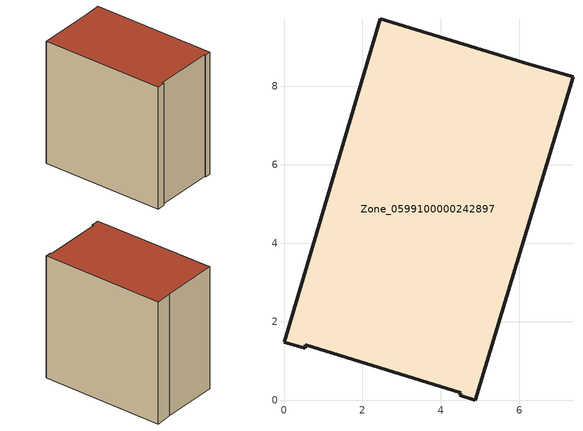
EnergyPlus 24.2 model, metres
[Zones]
Zone_0599100000242897
 floor ground (C_G): 4.88,0 4.48,0.12 4.51,0.19 0.54,1.41 0.54,1.32 0,1.48 2.46,9.72 6.26,8.56 7.37,8.25 z0
 wall outside (C_F): 2.46,9.72 0,1.48 0.54,1.32 0.54,1.41 4.51,0.19 4.48,0.12 4.88,0 7.37,8.25 6.26,8.56 2.46,9.72 z0:8.71
 roof outside (C_R): 4.48,0.12 4.88,0 7.37,8.25 6.26,8.56 2.46,9.72 0,1.48 0.54,1.32 0.54,1.41 4.51,0.19 z8.71
[BUILDING]
Pand.0599100000242897: North Axis=0; Terrain=City; Loads Convergence Tolerance Value=0.04; Temperature Convergence Tolerance Value=0.4; Solar Distribution=FullExterior; Maximum Number of Warmup Days=25; Minimum Number of Warmup Days=1
[Site:Location]
Rotterdam.The.Hague.AP_ZH_NLD Design_Conditions: Latitude=51.96; Longitude=4.45; Time Zone=1; Elevation=-4.5
[SITE:GROUNDTEMPERATURE:BUILDINGSURFACE]
18, 18, 18, 18, 18, 18, 18, 18, 18, 18, 18, 18
[MATERIAL] Thermal Absorptance=0.9; Solar Absorptance=0.7; Visible Absorptance=0.7
Name | Roughness | Thickness | Conductivity | Density | Specific Heat
G.TI.1975-1991 | MediumSmooth | 0.15 | 0.288461 | 540 | 1210
F.TI.1975-1991 | Rough | 0.3 | 0.230769 | 1920 | 840
R.TI.1975-1991 | MediumRough | 0.2 | 0.153846 | 1500 | 1000
[CONSTRUCTION]
C_G: G.TI.1975-1991
C_F: F.TI.1975-1991
C_R: R.TI.1975-1991
[ZONE]
Zone_0599100000242897: Type=1; Multiplier=1; Ceiling Height=Autocalculate; Volume=Autocalculate; Floor Area=autocalculate; Part of Total Floor Area=Yes
[ZONEINFILTRATION:DESIGNFLOWRATE]
Infil_Zone_0599100000242897: Zone or ZoneList or Space or SpaceList=Zone_0599100000242897; Schedule=AlwaysOn; Design Flow Rate Calculation Method=Flow/Area; Flow Rate per Floor Area=0.003; Constant Term Coefficient=1; Temperature Term Coefficient=0; Velocity Term Coefficient=0; Velocity Squared Term Coefficient=0
[HVACTEMPLATE:ZONE:IDEALLOADSAIRSYSTEM]
Zone_0599100000242897: Maximum Heating Supply Air Temperature=50; Minimum Cooling Supply Air Temperature=13; Maximum Heating Supply Air Humidity Ratio=0.0156; Minimum Cooling Supply Air Humidity Ratio=0.0077; Heating Limit=NoLimit; Cooling Limit=NoLimit; Dehumidification Control Type=ConstantSensibleHeatRatio; Cooling Sensible Heat Ratio=0.7; Dehumidification Setpoint=60; Humidification Control Type=None; Humidification Setpoint=30; Outdoor Air Method=None; Outdoor Air Flow Rate per Person=0.00944; Outdoor Air Flow Rate per Zone Floor Area=0; Outdoor Air Flow Rate per Zone=0; Demand Controlled Ventilation Type=None; Outdoor Air Economizer Type=NoEconomizer; Heat Recovery Type=None; Sensible Heat Recovery Effectiveness=0.7; Latent Heat Recovery Effectiveness=0.65
[ZONECONTROL:THERMOSTAT]
ThermostatControl_Zone_0599100000242897: Zone or ZoneList=Zone_0599100000242897; Control Type Schedule=DualSetpointControlType; Control 1=Thermostat_Zone_0599100000242897; Temperature Difference Between Cutout And Setpoint=0
[THERMOSTATSETPOINT:DUALSETPOINT]
Thermostat_Zone_0599100000242897: Heating Setpoint Temperature Schedule=HeatingSetpoint_Zone_0599100000242897; Cooling Setpoint Temperature Schedule=CoolingSetpoint_Zone_0599100000242897
[SCHEDULE:COMPACT]
HeatingSetpoint_Zone_0599100000242897: Through: 12/31, For: AllDays, Until: 24:00, 21
CoolingSetpoint_Zone_0599100000242897: Through: 12/31, For: AllDays, Until: 24:00, 24
DualSetpointControlType: Through: 12/31, For: AllDays, Until: 24:00, 4
AlwaysOn: Through: 12/31, For: AllDays, Until: 24:00, 1
